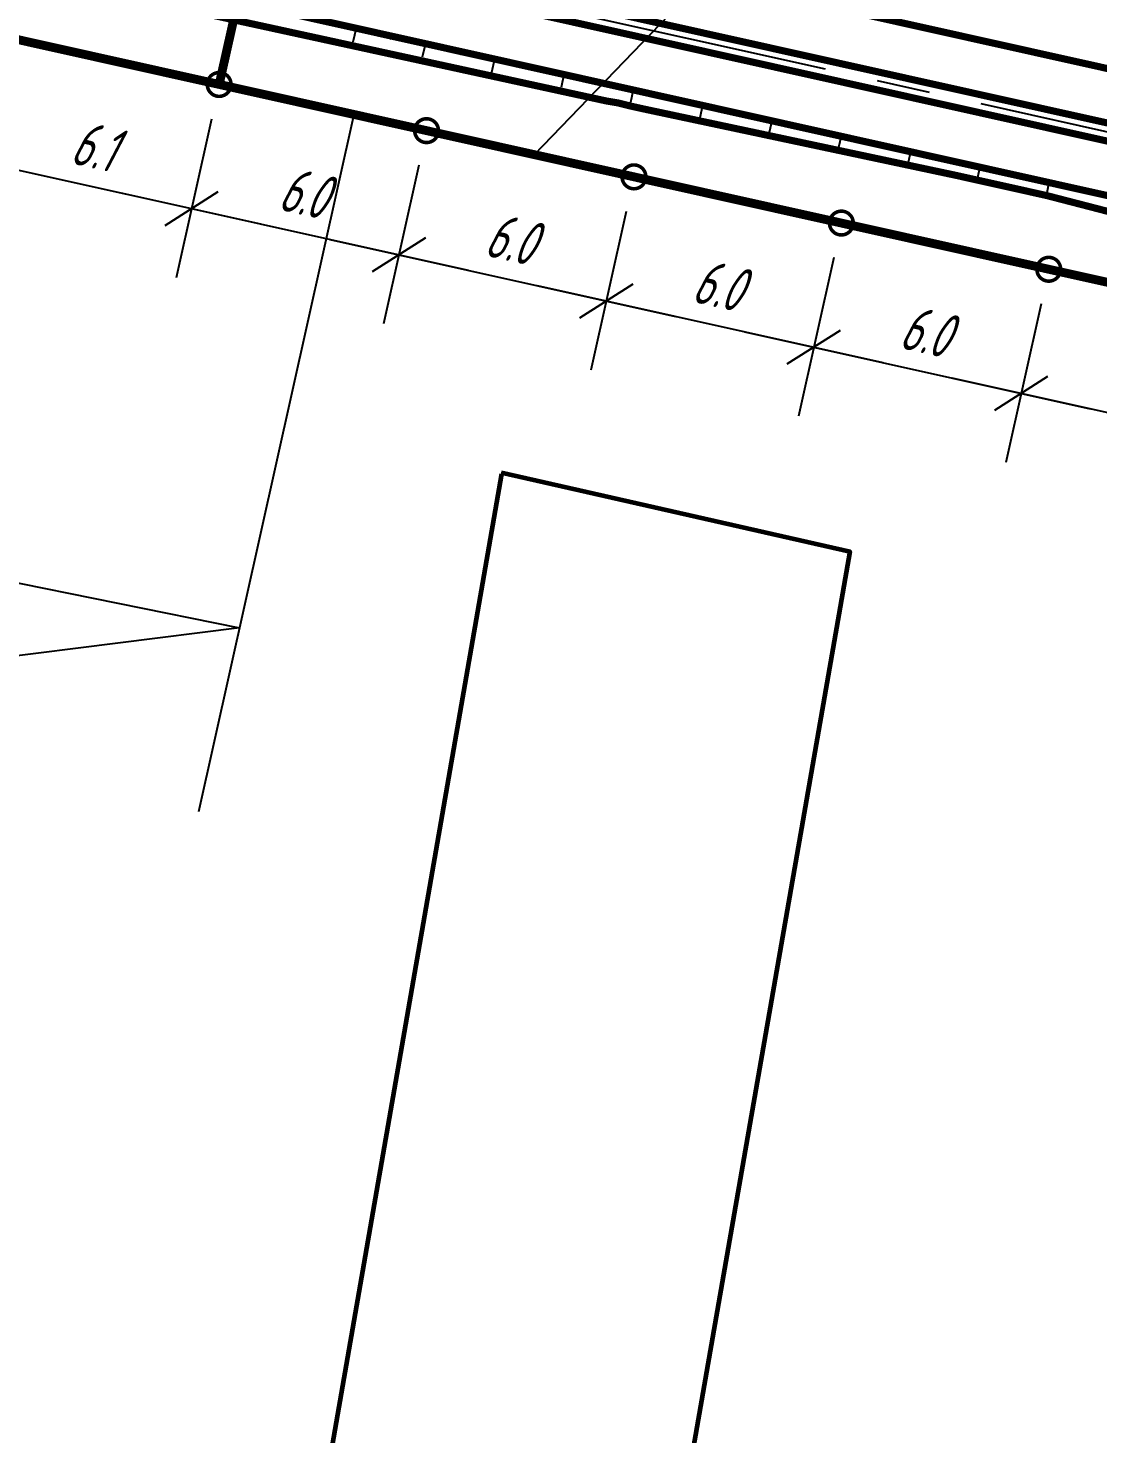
# Model space of a CAD drawing. Extents: x 5370511 to 5386565, y 1010429 to 1053793.
# Drawn here: x 5379983.46 to 5380013.66, y 1039746.49 to 1039786.17 of the extents above; entities that cross this region are included whole.
import ezdxf
from ezdxf import colors
from ezdxf.entities.mleader import LeaderData, LeaderLine
from ezdxf.math import Vec2, Vec3

# ---------------------------------------------------------------- set-up
doc = ezdxf.new("R2010")
doc.units = 0
doc.header["$PDMODE"] = 32
doc.header["$PDSIZE"] = 0.3
doc.linetypes.add('осевая2', pattern=[12.5, 8, -1.5, 1.5, -1.5])
doc.layers.get('0').update_dxf_attribs({"linetype": 'CONTINUOUS'})
doc.layers.get('DEFPOINTS').update_dxf_attribs({"linetype": 'CONTINUOUS'})
for name, color, linetype in [('3D-MODEL', 7, 'CONTINUOUS'), ('ГП_граница насыпи', 242, 'CONTINUOUS'), ('ГП_обвалование', 7, 'CONTINUOUS'), ('ГП_ось обвал', 1, 'осевая2'), ('ГП_откос', 246, 'CONTINUOUS'), ('Эстакада ЭС', 20, 'CONTINUOUS')]:
    doc.layers.add(name, color=color, linetype=linetype)
doc.layers.add('ГИП_ТРАССА_ВЛ_6', color=1, linetype='CONTINUOUS', lineweight=25)
doc.layers.add('ТРАССА_ВЛ', color=1, linetype='CONTINUOUS', lineweight=25)
doc.styles.add('ГОСТ_НИПИ', font='gost_nipi.shx', dxfattribs={"oblique": 15})
doc.styles.add('ГОСТ_НИПИ_разм', font='gost_nipi.shx', dxfattribs={"width": 0.8, "oblique": 15, "height": 2.5})
doc.dimstyles.new('Лист М500', dxfattribs={"dimtxt": 2.5, "dimasz": 2.5, "dimexe": 2, "dimexo": 1, "dimgap": 1, "dimtad": 1, "dimdec": 1, "dimlfac": 0.5, "dimzin": 0, "dimdsep": 46, "dimtxsty": 'ГОСТ_НИПИ_разм', "dimblk": 'OBLIQUE', "dimcen": 0.09, "dimdle": 2, "dimaunit": 1, "dimadec": 0, "dimazin": 0, "dimtfac": 1, "dimtdec": 1, "dimtofl": 0, "dimtmove": 1, "dimatfit": 3, "dimldrblk": 'NONE', "dimfxl": 1, "dimtolj": 1, "dimtzin": 0, "dimarcsym": 0})

# ---------------------------------------------------------------- blocks, each defined once
blk = doc.blocks.new('куст_откос')
at = {"layer": 'ГП_откос', "color": 253, "lineweight": 15}
for points, const_width, elevation in [([(-42.06531171128154, -64.39842549711466), (-37.1496114321053, -64.37466575577855), (-32.21564296726137, -64.3508177162148), (-30.61314062122256, -64.34307211777195), (-30.30320136528462, -64.32548358757049), (-29.93330045882612, -64.33403043961152), (-29.5245960848406, -64.33400052739307), (-27.23440601397306, -64.31173500744626), (-22.20077751297504, -64.26279742876068), (-20.50072278082371, -64.24626928009093), (-17.90253645554185, -64.24626288283616), (-17.27371926512569, -64.26773810433224), (-16.01528563350439, -64.31071584345773)], 0.2, 49.0104566309019), ([(50.51549466978759, -63.87437741551548), (45.36165355797857, -63.87437756638974), (40.20781244710088, -63.874377717264), (35.05397133622319, -63.87437786813825), (29.90013022534549, -63.87437801901251), (24.7462891144678, -63.87437816988677), (19.59244800638407, -63.87437832076102), (14.43860689550638, -63.87437847163528), (9.284765783697367, -63.87437862250954), (4.130924674682319, -63.8743787733838), (-0.9575513936579227, -63.87437877384946), (-6.046027459204197, -63.8743787733838), (-11.13450352568179, -63.87437877384946), (-16.22297959495336, -63.87437877384946), (-21.31145566143095, -63.8743787733838), (-26.39993172697723, -63.8743787733838), (-31.48840779345483, -63.8743787733838), (-36.57688386179507, -63.8743787733838), (-41.66535992920399, -63.8743787733838)], 0.01, 48.90000000000066)]:
    blk.add_lwpolyline(points, dxfattribs=dict(at, const_width=const_width, elevation=elevation))
at = {"layer": 'ГП_откос', "color": 253, "linetype": 'ByBlock', "lineweight": -3}
for points in [[(-37.96465006098151, -63.8743787733838), (-37.96465006098151, -64.27775991149247)], [(-36.96237447205931, -63.8743787733838), (-36.96237447299063, -63.97425517020747)], [(-35.96009888406843, -63.8743787733838), (-35.96009888406843, -64.27000880939886)], [(-34.9578232942149, -63.8743787733838), (-34.95782329514623, -63.97231739526615)], [(-33.95554770622402, -63.8743787733838), (-33.95554770715535, -64.26225770777091)], [(-32.95327211730182, -63.8743787733838), (-32.95327211730182, -63.97037961892784)], [(-31.9509965274483, -63.8743787733838), (-31.9509965274483, -64.2545066056773)], [(-30.94872093945742, -63.8743787733838), (-30.94872093945742, -63.96844184352085)], [(-29.94644535146654, -63.8743787733838), (-29.94644534867257, -64.24185712821782)], [(-28.94416975975037, -63.8743787733838), (-28.94416976161301, -63.96517452830449)], [(-27.94189417269081, -63.8743787733838), (-27.94189417082816, -64.22976639308035)], [(-26.93961858283728, -63.8743787733838), (-26.93961858376861, -63.96127682784572)], [(-25.9373429948464, -63.8743787733838), (-25.93734299391508, -64.21417559077963)], [(-24.9350674059242, -63.87437877384946), (-24.9350674059242, -63.95737912738696)], [(-23.93279181607068, -63.8743787733838), (-23.932791817002, -64.19858478894457)], [(-22.9305162280798, -63.8743787733838), (-22.93051622621715, -63.95348142692819)], [(-21.92824063915759, -63.8743787733838), (-21.92824063822627, -64.18299398757517)], [(-20.92596504837275, -63.8743787733838), (-20.92596504930407, -63.94958372646943)], [(-19.92368946131319, -63.8743787733838), (-19.92368946038187, -64.17189004225656)], [(-18.92141387332231, -63.8743787733838), (-18.92141387239099, -63.94875609688461)], [(-17.91913828160614, -63.8743787733838), (-17.91913828160614, -64.17188609344885)], [(-16.91686269454658, -63.8743787733838), (-16.91686269361526, -63.95548809645697)]]:
    blk.add_lwpolyline(points, dxfattribs=at)
blk = doc.blocks.new('_Oblique')
at = {"color": 0, "linetype": 'ByBlock', "lineweight": -2}
blk.add_line((-0.5, -0.5), (0.5, 0.5), dxfattribs=at)
blk = doc.blocks.new('*D203')
at = {"layer": 'DEFPOINTS', "color": 0, "lineweight": 15, "transparency": 16777216}
for p in [(5379979.208449733, 1039788.77684997), (5379989.286000263, 1039786.53260398), (5379988.851255102, 1039784.580426569)]:
    blk.add_point(p, dxfattribs=at)
at = {"layer": 'Эстакада ЭС', "color": 0, "lineweight": -2, "transparency": 16777216}
for p, q in [((5379979.208449733, 1039788.77684997), (5379979.480165459, 1039789.996960852)), ((5379988.309911557, 1039786.74997656), (5379977.256272322, 1039789.211595131)), ((5379987.875166397, 1039784.79779915), (5379976.821527161, 1039787.25941772)), ((5379978.773704573, 1039786.824672559), (5379978.501988848, 1039785.604561677))]:
    blk.add_line(p, q, dxfattribs=at)
at = {"layer": 'Эстакада ЭС', "color": 0, "lineweight": -2, "transparency": 16777216, "xscale": 1.25, "yscale": 1.25, "zscale": 1.25}
for p, rotation in [((5379979.208449733, 1039788.77684997), 257.4452412835431), ((5379978.773704573, 1039786.824672559), 77.44524128354307)]:
    blk.add_blockref('_Oblique', p, dxfattribs=dict(at, rotation=rotation))
at = {"layer": 'Эстакада ЭС', "color": 0, "transparency": 16777216, "insert": (5379976.354080463, 1039783.703180697), "char_height": 2.5, "attachment_point": 5, "rotation": 77.44524128354306, "style": 'ГОСТ_НИПИ_разм'}
blk.add_mtext('\\A1;{\\H0.5x;2.0}', dxfattribs=at)
blk = doc.blocks.new('_None')
blk = doc.blocks.new('*D209')
at = {"layer": 'DEFPOINTS', "color": 0, "lineweight": 15, "transparency": 16777216}
for p in [(5379982.891086251, 1039785.907740341), (5379988.849659219, 1039784.573302602), (5379988.070905851, 1039781.076392532)]:
    blk.add_point(p, dxfattribs=at)
at = {"layer": 'Эстакада ЭС', "color": 0, "lineweight": -2, "transparency": 16777216}
for p, q in [((5379982.673713669, 1039784.931651635), (5379981.67600107, 1039780.451528174)), ((5379988.632286638, 1039783.597213897), (5379987.636160689, 1039779.124215121)), ((5379980.158568821, 1039782.838450746), (5379990.023083262, 1039780.64164737))]:
    blk.add_line(p, q, dxfattribs=at)
at = {"layer": 'Эстакада ЭС', "color": 0, "lineweight": -2, "transparency": 16777216, "xscale": 1.25, "yscale": 1.25, "zscale": 1.25}
for p, rotation in [((5379982.110746232, 1039782.403705585), 167.4452412575011), ((5379988.070905851, 1039781.076392532), 347.4452412575012)]:
    blk.add_blockref('_Oblique', p, dxfattribs=dict(at, rotation=rotation))
at = {"layer": 'Эстакада ЭС', "color": 0, "transparency": 16777216, "insert": (5379985.335370195, 1039782.838148852), "char_height": 2.5, "attachment_point": 5, "rotation": 347.4452412575011, "style": 'ГОСТ_НИПИ_разм'}
blk.add_mtext('\\A1;{\\H0.5x;6.1}', dxfattribs=at)
blk = doc.blocks.new('*D210')
at = {"layer": 'DEFPOINTS', "color": 0, "lineweight": 15, "transparency": 16777216}
for p in [(5379988.849659219, 1039784.573302602), (5379994.707787336, 1039783.276191087), (5379993.927447034, 1039779.772155057)]:
    blk.add_point(p, dxfattribs=at)
at = {"layer": 'Эстакада ЭС', "color": 0, "lineweight": -2, "transparency": 16777216}
for p, q in [((5379988.632286638, 1039783.597213897), (5379987.63616069, 1039779.124215124)), ((5379994.490414755, 1039782.300102381), (5379993.492701872, 1039777.819977646)), ((5379986.118728441, 1039781.511137697), (5379995.879624445, 1039779.337409895))]:
    blk.add_line(p, q, dxfattribs=at)
at = {"layer": 'Эстакада ЭС', "color": 0, "lineweight": -2, "transparency": 16777216, "xscale": 1.25, "yscale": 1.25, "zscale": 1.25}
for p, rotation in [((5379988.070905852, 1039781.076392535), 167.4452412575011), ((5379993.927447034, 1039779.772155057), 347.4452412575012)]:
    blk.add_blockref('_Oblique', p, dxfattribs=dict(at, rotation=rotation))
at = {"layer": 'Эстакада ЭС', "color": 0, "transparency": 16777216, "insert": (5379991.243720597, 1039781.522373589), "char_height": 2.5, "attachment_point": 5, "rotation": 347.4452412575011, "style": 'ГОСТ_НИПИ_разм'}
blk.add_mtext('\\A1;{\\H0.5x;\\T0.95;6.0}', dxfattribs=at)
blk = doc.blocks.new('*D211')
at = {"layer": 'DEFPOINTS', "color": 0, "lineweight": 15, "transparency": 16777216}
for p in [(5379994.707787336, 1039783.276191087), (5380000.564319571, 1039781.971955602), (5379999.783979269, 1039778.467919572)]:
    blk.add_point(p, dxfattribs=at)
at = {"layer": 'Эстакада ЭС', "color": 0, "lineweight": -2, "transparency": 16777216}
for p, q in [((5379994.490414755, 1039782.300102381), (5379993.492701872, 1039777.819977647)), ((5380000.34694699, 1039780.995866896), (5379999.349234107, 1039776.515742162)), ((5379991.975269623, 1039780.20690022), (5380001.73615668, 1039778.03317441))]:
    blk.add_line(p, q, dxfattribs=at)
at = {"layer": 'Эстакада ЭС', "color": 0, "lineweight": -2, "transparency": 16777216, "xscale": 1.25, "yscale": 1.25, "zscale": 1.25}
for p, rotation in [((5379993.927447034, 1039779.772155058), 167.4452412575011), ((5379999.783979269, 1039778.467919572), 347.4452412575012)]:
    blk.add_blockref('_Oblique', p, dxfattribs=dict(at, rotation=rotation))
at = {"layer": 'Эстакада ЭС', "color": 0, "transparency": 16777216, "insert": (5379997.100257304, 1039780.218137109), "char_height": 2.5, "attachment_point": 5, "rotation": 347.4452412575011, "style": 'ГОСТ_НИПИ_разм'}
blk.add_mtext('\\A1;{\\H0.5x;6.0}', dxfattribs=at)
blk = doc.blocks.new('*D212')
at = {"layer": 'DEFPOINTS', "color": 0, "lineweight": 15, "transparency": 16777216}
for p in [(5380000.564319571, 1039781.971955602), (5380006.420851803, 1039780.667720118), (5380005.640511501, 1039777.163684088)]:
    blk.add_point(p, dxfattribs=at)
at = {"layer": 'Эстакада ЭС', "color": 0, "lineweight": -2, "transparency": 16777216}
for p, q in [((5380000.34694699, 1039780.995866896), (5379999.349234107, 1039776.515742162)), ((5380006.203479222, 1039779.691631413), (5380005.205766339, 1039775.211506677)), ((5379997.831801858, 1039778.902664735), (5380007.592688912, 1039776.728938926))]:
    blk.add_line(p, q, dxfattribs=at)
at = {"layer": 'Эстакада ЭС', "color": 0, "lineweight": -2, "transparency": 16777216, "xscale": 1.25, "yscale": 1.25, "zscale": 1.25}
for p, rotation in [((5379999.783979269, 1039778.467919573), 167.4452412575011), ((5380005.640511501, 1039777.163684088), 347.4452412575012)]:
    blk.add_blockref('_Oblique', p, dxfattribs=dict(at, rotation=rotation))
at = {"layer": 'Эстакада ЭС', "color": 0, "transparency": 16777216, "insert": (5380002.956789539, 1039778.913901624), "char_height": 2.5, "attachment_point": 5, "rotation": 347.4452412575011, "style": 'ГОСТ_НИПИ_разм'}
blk.add_mtext('\\A1;{\\H0.5x;6.0}', dxfattribs=at)
blk = doc.blocks.new('*D213')
at = {"layer": 'DEFPOINTS', "color": 0, "lineweight": 15, "transparency": 16777216}
for p in [(5380006.420851803, 1039780.667720118), (5380012.277384036, 1039779.363484635), (5380011.497043734, 1039775.859448605)]:
    blk.add_point(p, dxfattribs=at)
at = {"layer": 'Эстакада ЭС', "color": 0, "lineweight": -2, "transparency": 16777216}
for p, q in [((5380006.203479222, 1039779.691631413), (5380005.20576634, 1039775.211506679)), ((5380012.060011456, 1039778.387395929), (5380011.062298573, 1039773.907271194)), ((5380003.688334091, 1039777.598429253), (5380013.449221146, 1039775.424703444))]:
    blk.add_line(p, q, dxfattribs=at)
at = {"layer": 'Эстакада ЭС', "color": 0, "lineweight": -2, "transparency": 16777216, "xscale": 1.25, "yscale": 1.25, "zscale": 1.25}
for p, rotation in [((5380005.640511502, 1039777.163684091), 167.4452412575011), ((5380011.497043734, 1039775.859448605), 347.4452412575012)]:
    blk.add_blockref('_Oblique', p, dxfattribs=dict(at, rotation=rotation))
at = {"layer": 'Эстакада ЭС', "color": 0, "transparency": 16777216, "insert": (5380008.813321771, 1039777.609666142), "char_height": 2.5, "attachment_point": 5, "rotation": 347.4452412575011, "style": 'ГОСТ_НИПИ_разм'}
blk.add_mtext('\\A1;{\\H0.5x;6.0}', dxfattribs=at)
blk = doc.blocks.new('*D214')
at = {"layer": 'DEFPOINTS', "color": 0, "lineweight": 15, "transparency": 16777216}
for p in [(5380012.277384036, 1039779.363484635), (5380018.13391553, 1039778.059247855), (5380017.353575537, 1039774.555213219)]:
    blk.add_point(p, dxfattribs=at)
at = {"layer": 'Эстакада ЭС', "color": 0, "lineweight": -2, "transparency": 16777216}
for p, q in [((5380012.060011456, 1039778.387395929), (5380011.062298573, 1039773.907271197)), ((5380017.916542948, 1039777.08315915), (5380016.918830375, 1039772.603035807)), ((5380009.544866323, 1039776.29419377), (5380019.305752948, 1039774.120468057))]:
    blk.add_line(p, q, dxfattribs=at)
at = {"layer": 'Эстакада ЭС', "color": 0, "lineweight": -2, "transparency": 16777216, "xscale": 1.25, "yscale": 1.25, "zscale": 1.25}
for p, rotation in [((5380011.497043734, 1039775.859448608), 167.4452412575011), ((5380017.353575537, 1039774.555213219), 347.4452412575012)]:
    blk.add_blockref('_Oblique', p, dxfattribs=dict(at, rotation=rotation))
at = {"layer": 'Эстакада ЭС', "color": 0, "transparency": 16777216, "insert": (5380014.66985379, 1039776.305430707), "char_height": 2.5, "attachment_point": 5, "rotation": 347.4452412575011, "style": 'ГОСТ_НИПИ_разм'}
blk.add_mtext('\\A1;{\\H0.5x;6.0}', dxfattribs=at)

msp = doc.modelspace()

# ---------------------------------------------------------------- linework, layer by layer
at = {"layer": '3D-MODEL', "color": 253, "lineweight": 15}
msp.add_polyline3d([(5379975.47549467, 1039865.410420308, 48.90000000000066), (5379975.475496573, 1039865.410419885, 48.9), (5380145.314966359, 1039827.587583038, 48.90000000000158), (5380138.358021216, 1039796.348152775, 49.13999999999839), (5380129.316344412, 1039755.747454311, 49.29999999995212), (5380099.204014715, 1039762.453398905, 49.30000000000111), (5380033.80613501, 1039777.017345649, 49.30000000000037), (5379969.237682783, 1039791.396582919, 49.30000000000037), (5379971.628781172, 1039802.13355868, 49.24999999999957), (5379961.867971115, 1039804.30726734, 49.24999999999956), (5379968.51855376, 1039834.171000072, 49.09999999999969)], close=True, dxfattribs=at)
at = {"layer": 'ГИП_ТРАССА_ВЛ_6', "color": 253, "lineweight": 60}
for points in [[(5379996.817890912, 1039773.623400091), (5380006.659368544, 1039771.395874638), (5379972.089116523, 1039573.646861299)], [(5379996.825460808, 1039773.585862632), (5379964.239046386, 1039586.786526434)]]:
    msp.add_lwpolyline(points, dxfattribs=at)
at = {"layer": 'ГП_граница насыпи', "color": 253}
msp.add_lwpolyline([(5379975.47549467, 1039865.410420308), (5380145.314966359, 1039827.587583038), (5380129.316344412, 1039755.747454311), (5379969.237682783, 1039791.396582919), (5379971.628781172, 1039802.13355868), (5379961.867971115, 1039804.30726734)], close=True, dxfattribs=at)
at = {"layer": 'ГП_обвалование', "color": 253, "const_width": 0.2}
for points in [[(5379975.47549467, 1039865.410420308), (5380145.314966359, 1039827.587583038), (5380129.316344412, 1039755.747454311), (5379969.237682783, 1039791.396582919), (5379971.628781172, 1039802.13355868), (5379961.867971115, 1039804.30726734)], [(5379976.613568857, 1039863.620228379), (5380143.524774429, 1039826.449508851), (5380128.178270224, 1039757.53764624), (5379971.027874713, 1039792.534657107), (5379973.418973101, 1039803.271632868), (5379963.658163045, 1039805.445341527)], [(5379976.992926918, 1039863.023497736), (5380142.928043786, 1039826.070150789), (5380127.798912164, 1039758.134376883), (5379971.624605356, 1039792.914015169), (5379974.015703743, 1039803.65099093), (5379964.254893687, 1039805.82469959)], [(5379978.131001106, 1039861.233305806), (5380141.137851856, 1039824.932076602), (5380126.660837976, 1039759.924568813), (5379973.414797286, 1039794.052089356), (5379975.805895673, 1039804.789065117), (5379966.045085616, 1039806.962773777)]]:
    msp.add_lwpolyline(points, close=True, dxfattribs=at)
at = {"layer": 'ГП_ось обвал', "color": 253}
msp.add_lwpolyline([(5379976.803247888, 1039863.321863057), (5380143.226409107, 1039826.25982982), (5380127.988591194, 1039757.836011562), (5379971.326240035, 1039792.724336138), (5379973.717338422, 1039803.461311899), (5379963.956528366, 1039805.635020559)], close=True, dxfattribs=at)
at = {"layer": 'ТРАССА_ВЛ', "color": 253, "lineweight": 20}
for points in [[(5379996.817890912, 1039773.623400091), (5380006.659368544, 1039771.395874638), (5379999.143438211, 1039728.403193915)], [(5379996.825460808, 1039773.585862632), (5379989.381271208, 1039730.912567623)]]:
    msp.add_lwpolyline(points, dxfattribs=at)
at = {"layer": 'Эстакада ЭС'}
msp.add_line((5379992.651985445, 1039783.734011832), (5379988.267504386, 1039764.04596088), dxfattribs=at)
at = {"layer": 'Эстакада ЭС', "color": 20, "ltscale": 0.3, "transparency": 33554687, "const_width": 0.25}
for points in [[(5379988.851254388, 1039784.580425394), (5379990.38110054, 1039791.411542102)], [(5379982.891086251, 1039785.907740341), (5380025.231406665, 1039776.478653969)]]:
    msp.add_lwpolyline(points, dxfattribs=at)
at = {"layer": 'Эстакада ЭС', "const_width": 0.1}
for points in [[(5379988.924292291, 1039784.908392375, 1.000000000001083), (5379988.778217915, 1039784.252460764, 0.9999999999989172), (5379988.924292291, 1039784.908392375, 49.91739007657043)], [(5379994.780824523, 1039783.604156891, 1.000000000001083), (5379994.634750149, 1039782.948225281, 0.9999999999989172), (5379994.780824523, 1039783.604156891, 49.91739007657043)], [(5380000.637356757, 1039782.299921407, 1.000000000001083), (5380000.491282384, 1039781.643989797, 0.9999999999989172), (5380000.637356757, 1039782.299921407, 49.91739007657043)], [(5380006.493888991, 1039780.995685924, 1.000000000001083), (5380006.347814616, 1039780.339754314, 0.9999999999989172), (5380006.493888991, 1039780.995685924, 49.91739007657043)], [(5380012.350421225, 1039779.69145044, 1.000000000001083), (5380012.204346851, 1039779.03551883, 0.9999999999989172), (5380012.350421225, 1039779.69145044, 49.91739007657043)]]:
    msp.add_lwpolyline(points, format="xyb", dxfattribs=at)

# ---------------------------------------------------------------- block references
at = {"layer": 'ГП_откос', "color": 253, "lineweight": 15, "rotation": 347.4452412677718}
msp.add_blockref('куст_откос', (5380043.65852465, 1039840.262355102), dxfattribs=at)

# ---------------------------------------------------------------- dimensions: what is measured, and where the dimension line sits
at = {"layer": 'Эстакада ЭС'}
dim = msp.add_linear_dim(base=(5379979.208449733, 1039788.77684997), p1=(5379988.851255103, 1039784.580426569), p2=(5379989.286000264, 1039786.53260398), angle=77.44524128354306, text='{\\H0.5x;<>}', dimstyle='Лист М500', override={"dimasz": 1.25, "dimlfac": 1}, dxfattribs=at)
dim.commit()
dim.dimension.update_dxf_attribs({"geometry": '*D203', "text_midpoint": (5379977.940224609, 1039783.349950254), "dimtype": 160})
for base, p1, p2, text, picture, middle in [((5379988.070905851, 1039781.076392532), (5379982.891086251, 1039785.907740341), (5379988.84965922, 1039784.573302602), '{\\H0.5x;<>}', '*D209', (5379985.335370195, 1039782.838148852)), ((5379993.927447034, 1039779.772155057), (5379988.84965922, 1039784.573302602), (5379994.707787337, 1039783.276191087), '{\\H0.5x;\\T0.95;<>}', '*D210', (5379991.243720597, 1039781.522373589)), ((5379999.783979269, 1039778.467919572), (5379994.707787337, 1039783.276191087), (5380000.564319571, 1039781.971955602), '{\\H0.5x;<>}', '*D211', (5379997.100257304, 1039780.218137109)), ((5380005.640511501, 1039777.163684088), (5380000.564319571, 1039781.971955602), (5380006.420851803, 1039780.667720119), '{\\H0.5x;<>}', '*D212', (5380002.956789539, 1039778.913901624)), ((5380011.497043734, 1039775.859448605), (5380006.420851803, 1039780.667720119), (5380012.277384037, 1039779.363484635), '{\\H0.5x;<>}', '*D213', (5380008.813321771, 1039777.609666142)), ((5380017.353575537, 1039774.555213219), (5380012.277384037, 1039779.363484635), (5380018.133915531, 1039778.059247855), '{\\H0.5x;<>}', '*D214', (5380014.66985379, 1039776.305430707))]:
    dim = msp.add_linear_dim(base=base, p1=p1, p2=p2, angle=347.4452412575012, text=text, dimstyle='Лист М500', override={"dimasz": 1.25, "dimgap": 0.5, "dimlfac": 1}, dxfattribs=at)
    dim.commit()
    dim.dimension.update_dxf_attribs({"geometry": picture, "text_midpoint": middle})

# ---------------------------------------------------------------- leaders
ml = msp.add_multileader_mtext('Standard', dxfattribs=at)
ml.set_content('{\\Fgost_ful|c204;\\W0.8;Балка кабельной эстакады\\P\\fArial|b0|i0|c204|p34;\\Q0;□\\fMS Shell Dlg 2|b0|i0|c204|p0;\\Q15; \\Fgost_ful|c204;140х140х5}', color=256, style='ГОСТ_НИПИ')
ml.set_leader_properties()
ml.set_arrow_properties(name='NONE')
ml.build(insert=Vec2(0, 0))
ml.multileader.update_dxf_attribs({"text_left_attachment_type": 6, "text_right_attachment_type": 6, "dogleg_length": 0.36, "arrow_head_size": 2})
ctx = ml.context
ctx.base_point, ctx.char_height, ctx.arrow_head_size, ctx.landing_gap_size, ctx.plane_origin, ctx.plane_x_axis, ctx.plane_y_axis = Vec3(5380007.439829011, 1039792.424521938), 1.25, 2, 0.25, Vec3(5380000.177145378, 1039744.499704837), Vec3(0.9760887056023694, -0.2173725805972114), Vec3(0.2173725805972114, 0.9760887056023694)
ctx.left_attachment, ctx.right_attachment, ctx.text_align_type = 6, 6, 1
notes = []
notes.append((ctx, [(0, (1, 1, 0), (5380007.264133045, 1039792.463649003), (0.9760887056023694, -0.2173725805972115), 0.18, [(0, [(5379997.752936359, 1039782.598042469)], 0, [])])]))
ctx.mtext.insert, ctx.mtext.text_direction, ctx.mtext.rotation, ctx.mtext.alignment, ctx.mtext.flow_direction = Vec3(5380016.946328622, 1039791.844193174), Vec3(0.9760887056023694, -0.2173725805972114), 6.064063430650308, 2, 5
ml = msp.add_multileader_mtext('Standard', dxfattribs=at)
ml.set_content('{\\W0.8;Трасса ВЛ-6 кВ}', color=256, style='ГОСТ_НИПИ')
ml.set_leader_properties()
ml.set_arrow_properties(name='NONE')
ml.build(insert=Vec2(0, 0))
ml.multileader.update_dxf_attribs({"text_left_attachment_type": 6, "text_right_attachment_type": 6, "dogleg_length": 0.2, "arrow_head_size": 0.1})
ctx = ml.context
ctx.base_point, ctx.char_height, ctx.arrow_head_size, ctx.landing_gap_size, ctx.plane_origin, ctx.plane_x_axis, ctx.plane_y_axis = Vec3(5379960.12213652, 1039770.137858836), 1.5, 0.1, 0.1, Vec3(5379979.621463913, 1039771.225840904), Vec3(0.9760887056023694, -0.2173725805972114), Vec3(0.2173725805972114, 0.9760887056023694)
ctx.left_attachment, ctx.right_attachment, ctx.text_align_type = 6, 6, 2
notes.append((ctx, [(0, (1, 1, 0), (5379973.29541958, 1039767.20420074), (-0.9760887056023694, 0.2173725805972114), 0.1, [(1, [(5379979.621463913, 1039771.225840904), (5379989.423839199, 1039769.238360713)], 0, [])])]))
ctx.mtext.insert, ctx.mtext.text_direction, ctx.mtext.rotation, ctx.mtext.alignment, ctx.mtext.flow_direction = Vec3(5379973.519420388, 1039769.130132045), Vec3(0.9760887056023694, -0.2173725805972114), 6.064063430650308, 3, 5
for ctx, leaders in notes:
    for number, flags, end, landing, length, lines in leaders:
        leader = LeaderData()
        leader.index, (leader.has_last_leader_line, leader.has_dogleg_vector, leader.attachment_direction) = number, flags
        leader.last_leader_point, leader.dogleg_vector, leader.dogleg_length = Vec3(end), Vec3(landing), length
        for number, points, colour, breaks in lines:
            line = LeaderLine()
            line.index, line.vertices, line.color, line.breaks = number, Vec3.list(points), colors.encode_raw_color(colour), breaks
            leader.lines.append(line)
        ctx.leaders.append(leader)

doc.saveas('drawing.dxf')
